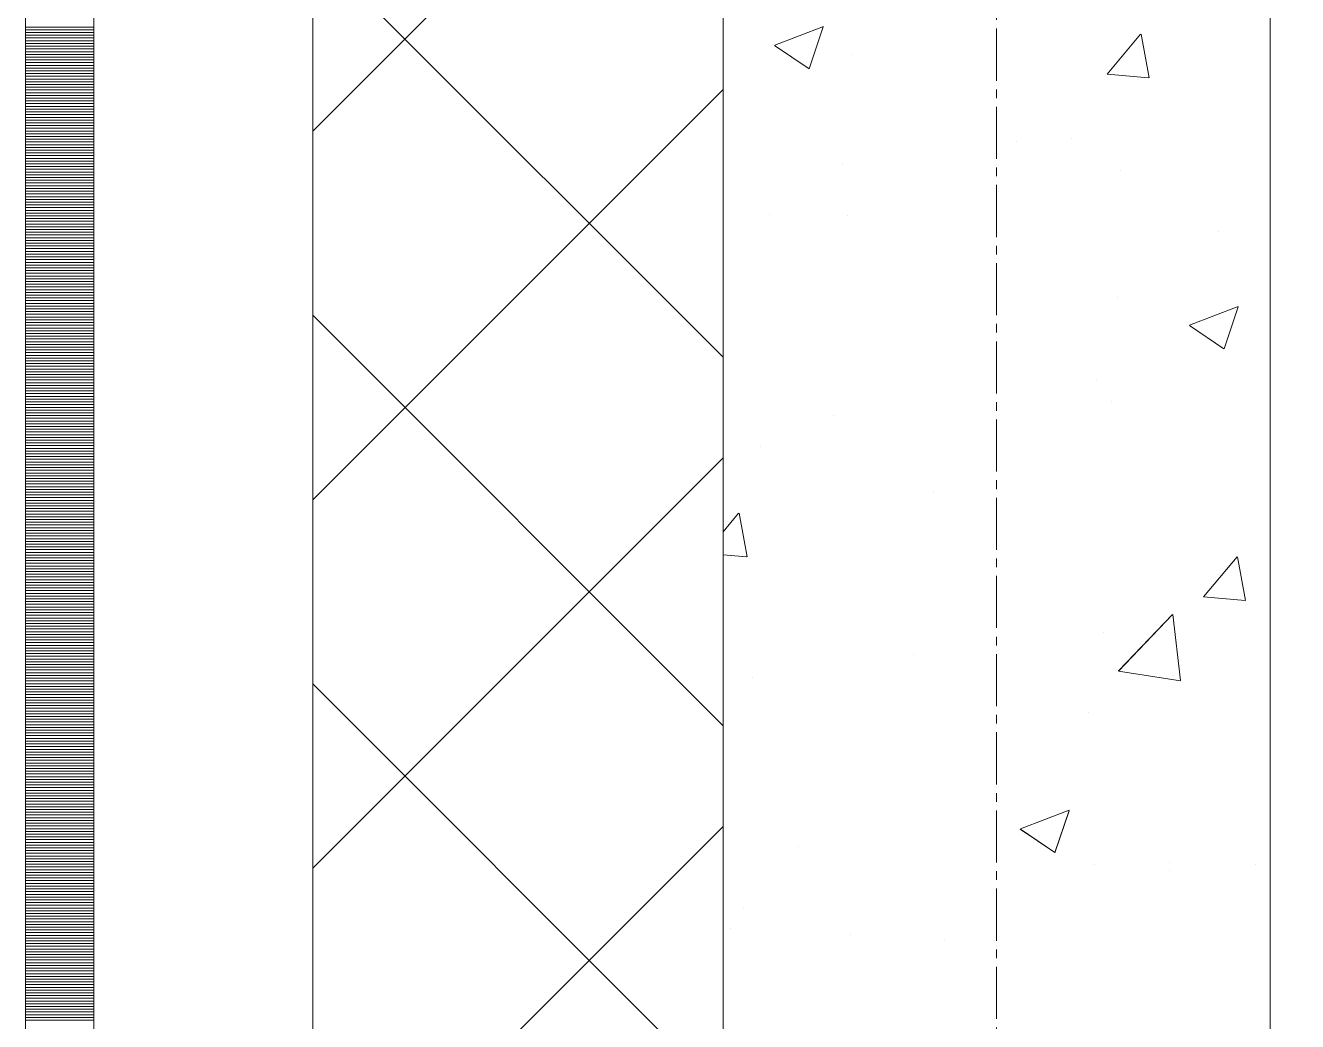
# Model space of a CAD drawing. Header units: millimetres. Extents: x 470010 to 1231400, y -134005 to 421770.
# Drawn here: x 672518.6 to 672983.6, y -52247 to -51882.9 of the extents above; entities that cross this region are included whole.
import ezdxf
from ezdxf.enums import TextEntityAlignment as Align

# ---------------------------------------------------------------- set-up
doc = ezdxf.new("R2010")
doc.units = ezdxf.units.MM
doc.linetypes.add('CENTER2', pattern=[28.575, 19.05, -3.175, 3.175, -3.175])
doc.linetypes.add('DASHED', pattern=[19.05, 12.7, -6.35])
doc.layers.get('Defpoints').update_dxf_attribs({"color": 140})
doc.layers.add('АР_Делит', color=120, linetype='Continuous', lineweight=0, plot=False)
for name, color, linetype, lineweight in [('АР_Стены ПЕНОблок', 52, 'Continuous', 20), ('АР_Тонкая', 254, 'Continuous', 5), ('АР_Утеплитель', 31, 'Continuous', 0), ('АР_Штриховка', 8, 'Continuous', 0)]:
    doc.layers.add(name, color=color, linetype=linetype, lineweight=lineweight)
doc.layers.add('РД_Оси_100', color=7, linetype='Continuous', lineweight=0, true_color=0x525252)
doc.styles.add('style1', font='ARIALN.TTF')

# ---------------------------------------------------------------- blocks, each defined once
blk = doc.blocks.new('СОШ_2200_АР_ОСИ_М100_28.05.24')
at = {"layer": 'АР_Делит', "color": 251, "linetype": 'DASHED', "true_color": 0x636466}
blk.add_lwpolyline([(114955, 135155), (114955, -355), (93595.036, -355), (93595.036, 13855), (94145, 13855), (94145, 68320), (66055, 68320), (66055, 13857.73), (83455, 13857.73), (83455, -355), (45245, -355), (45245, 13145), (44695, 13145), (44695, 26755), (45245, 26755), (45245, 68320), (20455, 68320), (20455, 26755), (27955, 26755), (27955, 13145), (-355, 13145), (-355, 100855)], dxfattribs=at)
at = {"layer": 'РД_Оси_100', "color": 251, "linetype": 'CENTER2', "true_color": 0x636466}
blk.add_line((0, -6155), (0, 139938.679), dxfattribs=at)
blk = doc.blocks.new('A$C9108343f')
at = {"layer": 'АР_Стены ПЕНОблок', "color": 18, "linetype": 'Continuous', "lineweight": 20, "true_color": 0x000000}
for p, q in [((7054.96, 97555), (7054.96, 21355)), ((7254.96, 21355), (7254.96, 97555))]:
    blk.add_line(p, q, dxfattribs=at)
at = {"layer": 'АР_Тонкая', "color": 18, "linetype": 'Continuous', "lineweight": 5, "true_color": 0x000000}
for p, q in [((6799.96, 97555), (6799.96, 21355)), ((6824.96, 97555), (6824.96, 21355)), ((6824.96, 21355), (6824.96, 97555)), ((6904.96, 21355), (6904.96, 97555))]:
    blk.add_line(p, q, dxfattribs=at)
at = {"layer": 'АР_Утеплитель', "color": 18, "linetype": 'Continuous', "lineweight": 0, "true_color": 0x000000}
for p, q in [((6904.96, 97555), (6904.96, 21355)), ((7054.96, 21355), (7054.96, 97555))]:
    blk.add_line(p, q, dxfattribs=at)
at = {"layer": 'АР_Штриховка', "color": 18, "linetype": 'Continuous', "lineweight": 0, "true_color": 0x000000}
for p, q in [((6904.96, 48444.67), (7054.96, 48594.67)), ((7054.96, 48362.1), (6904.96, 48512.1)), ((6799.96, 48482.75), (6824.96, 48482.75)), ((6799.96, 48481.75), (6824.96, 48481.75)), ((6799.96, 48480.75), (6824.96, 48480.75)), ((7073.87, 48476.1), (7091.66, 48482.93)), ((7086.46, 48467.44), (7091.61, 48482.79)), ((6799.96, 48479.75), (6824.96, 48479.75)), ((6799.96, 48478.75), (6824.96, 48478.75)), ((6799.96, 48477.75), (6824.96, 48477.75)), ((6799.96, 48476.75), (6824.96, 48476.75)), ((7195.35, 48465.55), (7207.59, 48480.14)), ((7210.72, 48464.25), (7207.78, 48480.17)), ((6799.96, 48475.75), (6824.96, 48475.75)), ((6799.96, 48474.75), (6824.96, 48474.75)), ((6799.96, 48473.75), (6824.96, 48473.75)), ((6799.96, 48472.75), (6824.96, 48472.75)), ((6799.96, 48471.75), (6824.96, 48471.75)), ((7073.81, 48475.96), (7086.45, 48467.44)), ((7102.13, 48472.74), (7102.13, 48472.74)), ((6799.96, 48470.75), (6824.96, 48470.75)), ((6799.96, 48469.75), (6824.96, 48469.75)), ((6799.96, 48468.75), (6824.96, 48468.75)), ((6799.96, 48467.75), (6824.96, 48467.75)), ((6799.96, 48466.75), (6824.96, 48466.75)), ((6799.96, 48465.75), (6824.96, 48465.75)), ((6799.96, 48464.75), (6824.96, 48464.75)), ((6799.96, 48463.75), (6824.96, 48463.75)), ((6799.96, 48462.75), (6824.96, 48462.75)), ((7195.35, 48465.54), (7210.53, 48464.21)), ((6799.96, 48461.75), (6824.96, 48461.75)), ((6799.96, 48460.75), (6824.96, 48460.75)), ((6799.96, 48459.75), (6824.96, 48459.75)), ((6799.96, 48458.75), (6824.96, 48458.75)), ((6799.96, 48457.75), (6824.96, 48457.75)), ((6904.96, 48309.96), (7054.96, 48459.96)), ((6799.96, 48456.75), (6824.96, 48456.75)), ((6799.96, 48455.75), (6824.96, 48455.75)), ((6799.96, 48454.75), (6824.96, 48454.75)), ((6799.96, 48453.75), (6824.96, 48453.75)), ((6799.96, 48452.75), (6824.96, 48452.75)), ((6799.96, 48451.75), (6824.96, 48451.75)), ((6799.96, 48450.75), (6824.96, 48450.75)), ((6799.96, 48449.75), (6824.96, 48449.75)), ((6799.96, 48448.75), (6824.96, 48448.75)), ((6799.96, 48447.75), (6824.96, 48447.75)), ((6799.96, 48446.75), (6824.96, 48446.75)), ((6799.96, 48445.75), (6824.96, 48445.75)), ((6799.96, 48444.75), (6824.96, 48444.75)), ((6799.96, 48443.75), (6824.96, 48443.75)), ((6799.96, 48442.75), (6824.96, 48442.75)), ((6799.96, 48441.75), (6824.96, 48441.75)), ((6799.96, 48440.75), (6824.96, 48440.75)), ((6799.96, 48439.75), (6824.96, 48439.75)), ((7162.09, 48441.05), (7162.09, 48441.05)), ((7182.49, 48442.19), (7182.49, 48442.19)), ((6799.96, 48438.75), (6824.96, 48438.75)), ((6799.96, 48437.75), (6824.96, 48437.75)), ((6799.96, 48436.75), (6824.96, 48436.75)), ((6799.96, 48435.75), (6824.96, 48435.75)), ((6799.96, 48434.75), (6824.96, 48434.75)), ((6799.96, 48433.75), (6824.96, 48433.75)), ((6799.96, 48432.75), (6824.96, 48432.75)), ((6799.96, 48431.75), (6824.96, 48431.75)), ((6799.96, 48430.75), (6824.96, 48430.75)), ((6799.96, 48429.75), (6824.96, 48429.75)), ((7098.5, 48432.68), (7098.5, 48432.68)), ((7200.18, 48430.44), (7200.18, 48430.44)), ((6799.96, 48428.75), (6824.96, 48428.75)), ((6799.96, 48427.75), (6824.96, 48427.75)), ((6799.96, 48426.75), (6824.96, 48426.75)), ((6799.96, 48425.75), (6824.96, 48425.75)), ((6799.96, 48424.75), (6824.96, 48424.75)), ((6799.96, 48423.75), (6824.96, 48423.75)), ((6799.96, 48422.75), (6824.96, 48422.75)), ((6799.96, 48421.75), (6824.96, 48421.75)), ((6799.96, 48420.75), (6824.96, 48420.75)), ((6799.96, 48419.75), (6824.96, 48419.75)), ((6799.96, 48418.75), (6824.96, 48418.75)), ((6799.96, 48417.75), (6824.96, 48417.75)), ((6799.96, 48416.75), (6824.96, 48416.75)), ((6799.96, 48415.75), (6824.96, 48415.75)), ((6799.96, 48414.75), (6824.96, 48414.75)), ((6799.96, 48413.75), (6824.96, 48413.75)), ((6799.96, 48412.75), (6824.96, 48412.75)), ((6799.96, 48411.75), (6824.96, 48411.75)), ((7071.88, 48414.17), (7071.88, 48414.17)), ((7100.45, 48413.8), (7100.45, 48413.8)), ((6799.96, 48410.75), (6824.96, 48410.75)), ((6799.96, 48409.75), (6824.96, 48409.75)), ((6799.96, 48408.75), (6824.96, 48408.75)), ((6799.96, 48407.75), (6824.96, 48407.75)), ((6799.96, 48406.75), (6824.96, 48406.75)), ((7236.04, 48408.07), (7236.04, 48408.07)), ((6799.96, 48405.75), (6824.96, 48405.75)), ((6799.96, 48404.75), (6824.96, 48404.75)), ((6799.96, 48403.75), (6824.96, 48403.75)), ((6799.96, 48402.75), (6824.96, 48402.75)), ((6799.96, 48401.75), (6824.96, 48401.75)), ((6799.96, 48400.75), (6824.96, 48400.75)), ((6799.96, 48399.75), (6824.96, 48399.75)), ((6799.96, 48398.75), (6824.96, 48398.75)), ((6799.96, 48397.75), (6824.96, 48397.75)), ((6799.96, 48396.75), (6824.96, 48396.75)), ((6799.96, 48395.75), (6824.96, 48395.75)), ((6799.96, 48394.75), (6824.96, 48394.75)), ((6799.96, 48393.75), (6824.96, 48393.75)), ((6799.96, 48392.75), (6824.96, 48392.75)), ((6799.96, 48391.75), (6824.96, 48391.75)), ((6799.96, 48390.75), (6824.96, 48390.75)), ((6799.96, 48389.75), (6824.96, 48389.75)), ((6799.96, 48388.75), (6824.96, 48388.75)), ((6799.96, 48387.75), (6824.96, 48387.75)), ((6799.96, 48386.75), (6824.96, 48386.75)), ((6799.96, 48385.75), (6824.96, 48385.75)), ((6799.96, 48384.75), (6824.96, 48384.75)), ((6799.96, 48383.75), (6824.96, 48383.75)), ((7199.14, 48383.85), (7199.14, 48383.85)), ((6799.96, 48382.75), (6824.96, 48382.75)), ((6799.96, 48381.75), (6824.96, 48381.75)), ((6799.96, 48380.75), (6824.96, 48380.75)), ((6799.96, 48379.75), (6824.96, 48379.75)), ((6799.96, 48378.75), (6824.96, 48378.75)), ((7225.49, 48373.83), (7243.27, 48380.66)), ((7238.07, 48365.17), (7243.22, 48380.52)), ((6799.96, 48377.75), (6824.96, 48377.75)), ((6799.96, 48376.75), (6824.96, 48376.75)), ((6799.96, 48375.75), (6824.96, 48375.75)), ((6799.96, 48374.75), (6824.96, 48374.75)), ((6799.96, 48373.75), (6824.96, 48373.75)), ((7054.96, 48227.39), (6904.96, 48377.39)), ((6799.96, 48372.75), (6824.96, 48372.75)), ((6799.96, 48371.75), (6824.96, 48371.75)), ((6799.96, 48370.75), (6824.96, 48370.75)), ((6799.96, 48369.75), (6824.96, 48369.75)), ((7225.43, 48373.7), (7238.06, 48365.18)), ((6799.96, 48368.75), (6824.96, 48368.75)), ((6799.96, 48367.75), (6824.96, 48367.75)), ((6799.96, 48366.75), (6824.96, 48366.75)), ((6799.96, 48365.75), (6824.96, 48365.75)), ((6799.96, 48364.75), (6824.96, 48364.75)), ((6799.96, 48363.75), (6824.96, 48363.75)), ((6799.96, 48362.75), (6824.96, 48362.75)), ((6799.96, 48361.75), (6824.96, 48361.75)), ((6799.96, 48360.75), (6824.96, 48360.75)), ((6799.96, 48359.75), (6824.96, 48359.75)), ((6799.96, 48358.75), (6824.96, 48358.75)), ((6799.96, 48357.75), (6824.96, 48357.75)), ((6799.96, 48356.75), (6824.96, 48356.75)), ((6799.96, 48355.75), (6824.96, 48355.75)), ((6799.96, 48354.75), (6824.96, 48354.75)), ((6799.96, 48353.75), (6824.96, 48353.75)), ((6799.96, 48352.75), (6824.96, 48352.75)), ((6799.96, 48351.75), (6824.96, 48351.75)), ((6799.96, 48350.75), (6824.96, 48350.75)), ((7191.47, 48353.53), (7191.47, 48353.53)), ((6799.96, 48349.75), (6824.96, 48349.75)), ((6799.96, 48348.75), (6824.96, 48348.75)), ((6799.96, 48347.75), (6824.96, 48347.75)), ((6799.96, 48346.75), (6824.96, 48346.75)), ((7197.09, 48345.88), (7197.09, 48345.88)), ((6799.96, 48345.75), (6824.96, 48345.75)), ((6799.96, 48344.75), (6824.96, 48344.75)), ((6799.96, 48343.75), (6824.96, 48343.75)), ((6799.96, 48342.75), (6824.96, 48342.75)), ((6799.96, 48341.75), (6824.96, 48341.75)), ((6799.96, 48340.75), (6824.96, 48340.75)), ((6799.96, 48339.75), (6824.96, 48339.75)), ((6799.96, 48338.75), (6824.96, 48338.75)), ((6799.96, 48337.75), (6824.96, 48337.75)), ((6799.96, 48336.75), (6824.96, 48336.75)), ((7095.27, 48340.87), (7095.27, 48340.87)), ((6799.96, 48335.75), (6824.96, 48335.75)), ((6799.96, 48334.75), (6824.96, 48334.75)), ((6799.96, 48333.75), (6824.96, 48333.75)), ((6799.96, 48332.75), (6824.96, 48332.75)), ((6799.96, 48331.75), (6824.96, 48331.75)), ((6799.96, 48330.75), (6824.96, 48330.75)), ((6799.96, 48329.75), (6824.96, 48329.75)), ((6799.96, 48328.75), (6824.96, 48328.75)), ((6799.96, 48327.75), (6824.96, 48327.75)), ((7068.79, 48329.62), (7068.79, 48329.62)), ((6799.96, 48326.75), (6824.96, 48326.75)), ((6799.96, 48325.75), (6824.96, 48325.75)), ((6799.96, 48324.75), (6824.96, 48324.75)), ((6799.96, 48323.75), (6824.96, 48323.75)), ((6799.96, 48322.75), (6824.96, 48322.75)), ((6904.96, 48175.26), (7054.96, 48325.26)), ((6799.96, 48321.75), (6824.96, 48321.75)), ((6799.96, 48320.75), (6824.96, 48320.75)), ((6799.96, 48319.75), (6824.96, 48319.75)), ((6799.96, 48318.75), (6824.96, 48318.75)), ((6799.96, 48317.75), (6824.96, 48317.75)), ((6799.96, 48316.75), (6824.96, 48316.75)), ((6799.96, 48315.75), (6824.96, 48315.75)), ((6799.96, 48314.75), (6824.96, 48314.75)), ((6799.96, 48313.75), (6824.96, 48313.75)), ((6799.96, 48312.75), (6824.96, 48312.75)), ((6799.96, 48311.75), (6824.96, 48311.75)), ((6799.96, 48310.75), (6824.96, 48310.75)), ((6799.96, 48309.75), (6824.96, 48309.75)), ((6799.96, 48308.75), (6824.96, 48308.75)), ((7131.95, 48313.08), (7131.95, 48313.08)), ((6799.96, 48307.75), (6824.96, 48307.75)), ((6799.96, 48306.75), (6824.96, 48306.75)), ((6799.96, 48305.75), (6824.96, 48305.75)), ((6799.96, 48304.75), (6824.96, 48304.75)), ((7054.96, 48298.24), (7060.65, 48305.02)), ((7063.78, 48289.13), (7060.84, 48305.05)), ((6799.96, 48303.75), (6824.96, 48303.75)), ((6799.96, 48302.75), (6824.96, 48302.75)), ((6799.96, 48301.75), (6824.96, 48301.75)), ((6799.96, 48300.75), (6824.96, 48300.75)), ((6799.96, 48299.75), (6824.96, 48299.75)), ((6799.96, 48298.75), (6824.96, 48298.75)), ((6799.96, 48297.75), (6824.96, 48297.75)), ((6799.96, 48296.75), (6824.96, 48296.75)), ((6799.96, 48295.75), (6824.96, 48295.75)), ((6799.96, 48294.75), (6824.96, 48294.75)), ((6799.96, 48293.75), (6824.96, 48293.75)), ((6799.96, 48292.75), (6824.96, 48292.75)), ((6799.96, 48291.75), (6824.96, 48291.75)), ((6799.96, 48290.75), (6824.96, 48290.75)), ((6799.96, 48289.75), (6824.96, 48289.75)), ((6799.96, 48288.75), (6824.96, 48288.75)), ((6799.96, 48287.75), (6824.96, 48287.75)), ((6799.96, 48286.75), (6824.96, 48286.75)), ((6799.96, 48285.75), (6824.96, 48285.75)), ((7054.96, 48289.85), (7063.59, 48289.1)), ((7230.59, 48274.49), (7242.83, 48289.08)), ((7245.96, 48273.19), (7243.02, 48289.11)), ((6799.96, 48284.75), (6824.96, 48284.75)), ((6799.96, 48283.75), (6824.96, 48283.75)), ((6799.96, 48282.75), (6824.96, 48282.75)), ((6799.96, 48281.75), (6824.96, 48281.75)), ((6799.96, 48280.75), (6824.96, 48280.75)), ((6799.96, 48279.75), (6824.96, 48279.75)), ((6799.96, 48278.75), (6824.96, 48278.75)), ((6799.96, 48277.75), (6824.96, 48277.75)), ((6799.96, 48276.75), (6824.96, 48276.75)), ((6799.96, 48275.75), (6824.96, 48275.75)), ((6799.96, 48274.75), (6824.96, 48274.75)), ((6799.96, 48273.75), (6824.96, 48273.75)), ((6799.96, 48272.75), (6824.96, 48272.75)), ((6799.96, 48271.75), (6824.96, 48271.75)), ((7230.59, 48274.49), (7245.77, 48273.16)), ((6799.96, 48270.75), (6824.96, 48270.75)), ((6799.96, 48269.75), (6824.96, 48269.75)), ((6799.96, 48268.75), (6824.96, 48268.75)), ((6799.96, 48267.75), (6824.96, 48267.75)), ((7199.49, 48247.38), (7219.27, 48268)), ((7222.13, 48243.89), (7219.33, 48268.01)), ((6799.96, 48266.75), (6824.96, 48266.75)), ((6799.96, 48265.75), (6824.96, 48265.75)), ((6799.96, 48264.75), (6824.96, 48264.75)), ((6799.96, 48263.75), (6824.96, 48263.75)), ((6799.96, 48262.75), (6824.96, 48262.75)), ((6799.96, 48261.75), (6824.96, 48261.75)), ((6799.96, 48260.75), (6824.96, 48260.75)), ((6799.96, 48259.75), (6824.96, 48259.75)), ((6799.96, 48258.75), (6824.96, 48258.75)), ((6799.96, 48257.75), (6824.96, 48257.75)), ((7194, 48261.33), (7194, 48261.33)), ((6799.96, 48256.75), (6824.96, 48256.75)), ((6799.96, 48255.75), (6824.96, 48255.75)), ((6799.96, 48254.75), (6824.96, 48254.75)), ((6799.96, 48253.75), (6824.96, 48253.75)), ((7124.65, 48253.35), (7124.65, 48253.35)), ((6799.96, 48252.75), (6824.96, 48252.75)), ((6799.96, 48251.75), (6824.96, 48251.75)), ((6799.96, 48250.75), (6824.96, 48250.75)), ((6799.96, 48249.75), (6824.96, 48249.75)), ((6799.96, 48248.75), (6824.96, 48248.75)), ((6799.96, 48247.75), (6824.96, 48247.75)), ((6799.96, 48246.75), (6824.96, 48246.75)), ((6799.96, 48245.75), (6824.96, 48245.75)), ((6799.96, 48244.75), (6824.96, 48244.75)), ((6799.96, 48243.75), (6824.96, 48243.75)), ((7065.7, 48245.06), (7065.7, 48245.06)), ((7199.53, 48247.3), (7222.12, 48243.79)), ((6799.96, 48242.75), (6824.96, 48242.75)), ((6799.96, 48241.75), (6824.96, 48241.75)), ((6799.96, 48240.75), (6824.96, 48240.75)), ((6799.96, 48239.75), (6824.96, 48239.75)), ((7054.96, 48092.69), (6904.96, 48242.69)), ((6799.96, 48238.75), (6824.96, 48238.75)), ((6799.96, 48237.75), (6824.96, 48237.75)), ((6799.96, 48236.75), (6824.96, 48236.75)), ((6799.96, 48235.75), (6824.96, 48235.75)), ((6799.96, 48234.75), (6824.96, 48234.75)), ((6799.96, 48233.75), (6824.96, 48233.75)), ((6799.96, 48232.75), (6824.96, 48232.75)), ((6799.96, 48231.75), (6824.96, 48231.75)), ((6799.96, 48230.75), (6824.96, 48230.75)), ((6799.96, 48229.75), (6824.96, 48229.75)), ((7188.65, 48232.3), (7188.65, 48232.3)), ((6799.96, 48228.75), (6824.96, 48228.75)), ((6799.96, 48227.75), (6824.96, 48227.75)), ((6799.96, 48226.75), (6824.96, 48226.75)), ((6799.96, 48225.75), (6824.96, 48225.75)), ((6799.96, 48224.75), (6824.96, 48224.75)), ((6799.96, 48223.75), (6824.96, 48223.75)), ((6799.96, 48222.75), (6824.96, 48222.75)), ((6799.96, 48221.75), (6824.96, 48221.75)), ((6799.96, 48220.75), (6824.96, 48220.75)), ((6799.96, 48219.75), (6824.96, 48219.75)), ((6799.96, 48218.75), (6824.96, 48218.75)), ((6799.96, 48217.75), (6824.96, 48217.75)), ((6799.96, 48216.75), (6824.96, 48216.75)), ((6799.96, 48215.75), (6824.96, 48215.75)), ((6799.96, 48214.75), (6824.96, 48214.75)), ((6799.96, 48213.75), (6824.96, 48213.75)), ((6799.96, 48212.75), (6824.96, 48212.75)), ((6799.96, 48211.75), (6824.96, 48211.75)), ((6799.96, 48210.75), (6824.96, 48210.75)), ((6799.96, 48209.75), (6824.96, 48209.75)), ((6799.96, 48208.75), (6824.96, 48208.75)), ((6799.96, 48207.75), (6824.96, 48207.75)), ((6799.96, 48206.75), (6824.96, 48206.75)), ((6799.96, 48205.75), (6824.96, 48205.75)), ((6799.96, 48204.75), (6824.96, 48204.75)), ((6799.96, 48203.75), (6824.96, 48203.75)), ((6799.96, 48202.75), (6824.96, 48202.75)), ((6799.96, 48201.75), (6824.96, 48201.75)), ((6799.96, 48200.75), (6824.96, 48200.75)), ((6799.96, 48199.75), (6824.96, 48199.75)), ((6799.96, 48198.75), (6824.96, 48198.75)), ((6799.96, 48197.75), (6824.96, 48197.75)), ((6799.96, 48196.75), (6824.96, 48196.75)), ((6799.96, 48195.75), (6824.96, 48195.75)), ((6799.96, 48194.75), (6824.96, 48194.75)), ((6799.96, 48193.75), (6824.96, 48193.75)), ((6799.96, 48192.75), (6824.96, 48192.75)), ((7163.69, 48189.65), (7181.47, 48196.47)), ((7176.27, 48180.98), (7181.42, 48196.33)), ((6799.96, 48191.75), (6824.96, 48191.75)), ((6799.96, 48190.75), (6824.96, 48190.75)), ((6799.96, 48189.75), (6824.96, 48189.75)), ((6799.96, 48188.75), (6824.96, 48188.75)), ((6799.96, 48187.75), (6824.96, 48187.75)), ((6904.96, 48040.55), (7054.96, 48190.55)), ((7163.62, 48189.51), (7176.26, 48180.99)), ((6799.96, 48186.75), (6824.96, 48186.75)), ((6799.96, 48185.75), (6824.96, 48185.75)), ((6799.96, 48184.75), (6824.96, 48184.75)), ((6799.96, 48183.75), (6824.96, 48183.75)), ((7082.49, 48183.29), (7082.49, 48183.29)), ((6799.96, 48182.75), (6824.96, 48182.75)), ((6799.96, 48181.75), (6824.96, 48181.75)), ((6799.96, 48180.75), (6824.96, 48180.75)), ((6799.96, 48179.75), (6824.96, 48179.75)), ((6799.96, 48178.75), (6824.96, 48178.75)), ((6799.96, 48177.75), (6824.96, 48177.75)), ((6799.96, 48176.75), (6824.96, 48176.75)), ((6799.96, 48175.75), (6824.96, 48175.75)), ((6799.96, 48174.75), (6824.96, 48174.75)), ((7190.91, 48176.77), (7190.91, 48176.77)), ((7218.08, 48177.56), (7218.08, 48177.56)), ((7218.24, 48174.29), (7218.24, 48174.29)), ((7249.51, 48176.53), (7249.51, 48176.53)), ((6799.96, 48173.75), (6824.96, 48173.75)), ((6799.96, 48172.75), (6824.96, 48172.75)), ((6799.96, 48171.75), (6824.96, 48171.75)), ((6799.96, 48170.75), (6824.96, 48170.75)), ((6799.96, 48169.75), (6824.96, 48169.75)), ((6799.96, 48168.75), (6824.96, 48168.75)), ((6799.96, 48167.75), (6824.96, 48167.75)), ((6799.96, 48166.75), (6824.96, 48166.75)), ((6799.96, 48165.75), (6824.96, 48165.75)), ((6799.96, 48164.75), (6824.96, 48164.75)), ((6799.96, 48163.75), (6824.96, 48163.75)), ((6799.96, 48162.75), (6824.96, 48162.75)), ((6799.96, 48161.75), (6824.96, 48161.75)), ((6799.96, 48160.75), (6824.96, 48160.75)), ((7062.61, 48160.51), (7062.61, 48160.51)), ((6799.96, 48159.75), (6824.96, 48159.75)), ((6799.96, 48158.75), (6824.96, 48158.75)), ((6799.96, 48157.75), (6824.96, 48157.75)), ((6799.96, 48156.75), (6824.96, 48156.75)), ((6799.96, 48155.75), (6824.96, 48155.75)), ((6799.96, 48154.75), (6824.96, 48154.75)), ((6799.96, 48153.75), (6824.96, 48153.75)), ((6799.96, 48152.75), (6824.96, 48152.75)), ((6799.96, 48151.75), (6824.96, 48151.75)), ((6799.96, 48150.75), (6824.96, 48150.75)), ((7057.83, 48153.17), (7057.83, 48153.17)), ((7101.38, 48151.11), (7101.38, 48151.11)), ((6799.96, 48149.75), (6824.96, 48149.75)), ((6799.96, 48148.75), (6824.96, 48148.75)), ((6799.96, 48147.75), (6824.96, 48147.75)), ((6799.96, 48146.75), (6824.96, 48146.75)), ((7136.05, 48149.17), (7136.05, 48149.17)), ((6799.96, 48145.75), (6824.96, 48145.75)), ((6799.96, 48144.75), (6824.96, 48144.75)), ((6799.96, 48143.75), (6824.96, 48143.75)), ((6799.96, 48142.75), (6824.96, 48142.75)), ((6799.96, 48141.75), (6824.96, 48141.75)), ((6799.96, 48140.75), (6824.96, 48140.75)), ((6799.96, 48139.75), (6824.96, 48139.75)), ((6799.96, 48138.75), (6824.96, 48138.75)), ((6799.96, 48137.75), (6824.96, 48137.75)), ((6799.96, 48136.75), (6824.96, 48136.75)), ((6799.96, 48135.75), (6824.96, 48135.75)), ((6799.96, 48134.75), (6824.96, 48134.75)), ((6799.96, 48133.75), (6824.96, 48133.75)), ((6799.96, 48132.75), (6824.96, 48132.75)), ((6799.96, 48131.75), (6824.96, 48131.75)), ((6799.96, 48130.75), (6824.96, 48130.75)), ((6799.96, 48129.75), (6824.96, 48129.75)), ((6799.96, 48128.75), (6824.96, 48128.75)), ((6799.96, 48127.75), (6824.96, 48127.75)), ((6799.96, 48126.75), (6824.96, 48126.75)), ((6799.96, 48125.75), (6824.96, 48125.75)), ((6799.96, 48124.75), (6824.96, 48124.75)), ((6799.96, 48123.75), (6824.96, 48123.75)), ((6799.96, 48122.75), (6824.96, 48122.75)), ((6799.96, 48121.75), (6824.96, 48121.75)), ((6799.96, 48120.75), (6824.96, 48120.75)), ((6799.96, 48119.75), (6824.96, 48119.75))]:
    blk.add_line(p, q, dxfattribs=at)
at = {"layer": 'РД_Оси_100'}
blk.add_blockref('СОШ_2200_АР_ОСИ_М100_28.05.24', (7154.96, 6755), dxfattribs=at)
at = {"layer": 'Defpoints', "color": 18, "true_color": 0x000000, "style": 'style1'}
for p in [(143949.34, 316089.12), (143974.98, 281639.5), (143890.4, 273244.71), (143839.99, 264276.81), (143967.75, 254892.38), (12251.96, 104178.14), (12382.58, 96023.14)]:
    blk.add_attdef('АР-ПОМЕЩЕНИЕ:НАИМЕНОВАНИЕ', text='', height=100, dxfattribs=at).set_placement(p, align=Align.MIDDLE)
at = {"layer": 'Defpoints', "color": 18, "true_color": 0x000000, "style": 'style1', "flags": 8}
for p in [(143951.3, 279099.09), (143848.34, 269251.11), (143875.33, 260094.25), (144049.74, 250824.7), (163419.28, 238153.36), (155897.46, 237965.97), (183037.2, 237965.97), (143342.94, 237876.19)]:
    blk.add_attdef('АР-ПОМЕЩЕНИЕ:НАИМЕНОВАНИЕ', text='', height=100, dxfattribs=at).set_placement(p, align=Align.MIDDLE)

msp = doc.modelspace()

# ---------------------------------------------------------------- linework, layer by layer
at = {"layer": 'АР_Стены ПЕНОблок', "color": 18, "linetype": 'Continuous', "lineweight": 20, "true_color": 0x000000}
for p, q in [((672773.57, -2811.242), (672773.57, -79011.242)), ((672973.57, -79011.242), (672973.57, -2811.242))]:
    msp.add_line(p, q, dxfattribs=at)
at = {"layer": 'АР_Тонкая', "color": 18, "linetype": 'Continuous', "lineweight": 5, "true_color": 0x000000}
for p, q in [((672518.57, -2811.242), (672518.57, -79011.242)), ((672543.57, -2811.242), (672543.57, -79011.242)), ((672543.57, -79011.242), (672543.57, -2811.242)), ((672623.57, -79011.242), (672623.57, -2811.242))]:
    msp.add_line(p, q, dxfattribs=at)
at = {"layer": 'АР_Утеплитель', "color": 18, "linetype": 'Continuous', "lineweight": 0, "true_color": 0x000000}
for p, q in [((672623.57, -2811.242), (672623.57, -79011.242)), ((672773.57, -79011.242), (672773.57, -2811.242))]:
    msp.add_line(p, q, dxfattribs=at)
at = {"layer": 'АР_Штриховка', "color": 18, "linetype": 'Continuous', "lineweight": 0, "true_color": 0x000000}
for p, q in [((672623.57, -51921.577), (672773.57, -51771.577)), ((672773.57, -52004.144), (672623.57, -51854.144)), ((672518.57, -51883.492), (672543.57, -51883.492)), ((672792.486, -51890.143), (672810.271, -51883.316)), ((672805.071, -51898.805), (672810.221, -51883.456)), ((672518.57, -51884.492), (672543.57, -51884.492)), ((672518.57, -51885.492), (672543.57, -51885.492)), ((672518.57, -51886.492), (672543.57, -51886.492)), ((672518.57, -51887.492), (672543.57, -51887.492)), ((672518.57, -51888.492), (672543.57, -51888.492)), ((672913.958, -51900.695), (672926.203, -51886.102)), ((672929.33, -51901.993), (672926.393, -51886.071)), ((672518.57, -51889.492), (672543.57, -51889.492)), ((672518.57, -51890.492), (672543.57, -51890.492)), ((672518.57, -51891.492), (672543.57, -51891.492)), ((672518.57, -51892.492), (672543.57, -51892.492)), ((672518.57, -51893.492), (672543.57, -51893.492)), ((672792.424, -51890.279), (672805.059, -51898.801)), ((672518.57, -51894.492), (672543.57, -51894.492)), ((672518.57, -51895.492), (672543.57, -51895.492)), ((672518.57, -51896.492), (672543.57, -51896.492)), ((672518.57, -51897.492), (672543.57, -51897.492)), ((672518.57, -51898.492), (672543.57, -51898.492)), ((672518.57, -51899.492), (672543.57, -51899.492)), ((672518.57, -51900.492), (672543.57, -51900.492)), ((672518.57, -51901.492), (672543.57, -51901.492)), ((672518.57, -51902.492), (672543.57, -51902.492)), ((672913.958, -51900.699), (672929.14, -51902.028)), ((672518.57, -51903.492), (672543.57, -51903.492)), ((672518.57, -51904.492), (672543.57, -51904.492)), ((672518.57, -51905.492), (672543.57, -51905.492)), ((672518.57, -51906.492), (672543.57, -51906.492)), ((672518.57, -51907.492), (672543.57, -51907.492)), ((672623.57, -52056.281), (672773.57, -51906.281)), ((672518.57, -51908.492), (672543.57, -51908.492)), ((672518.57, -51909.492), (672543.57, -51909.492)), ((672518.57, -51910.492), (672543.57, -51910.492)), ((672518.57, -51911.492), (672543.57, -51911.492)), ((672518.57, -51912.492), (672543.57, -51912.492)), ((672518.57, -51913.492), (672543.57, -51913.492)), ((672518.57, -51914.492), (672543.57, -51914.492)), ((672518.57, -51915.492), (672543.57, -51915.492)), ((672518.57, -51916.492), (672543.57, -51916.492)), ((672518.57, -51917.492), (672543.57, -51917.492)), ((672518.57, -51918.492), (672543.57, -51918.492)), ((672518.57, -51919.492), (672543.57, -51919.492)), ((672518.57, -51920.492), (672543.57, -51920.492)), ((672518.57, -51921.492), (672543.57, -51921.492)), ((672518.57, -51922.492), (672543.57, -51922.492)), ((672518.57, -51923.492), (672543.57, -51923.492)), ((672518.57, -51924.492), (672543.57, -51924.492)), ((672518.57, -51925.492), (672543.57, -51925.492)), ((672518.57, -51926.492), (672543.57, -51926.492)), ((672518.57, -51927.492), (672543.57, -51927.492)), ((672518.57, -51928.492), (672543.57, -51928.492)), ((672518.57, -51929.492), (672543.57, -51929.492)), ((672518.57, -51930.492), (672543.57, -51930.492)), ((672518.57, -51931.492), (672543.57, -51931.492)), ((672518.57, -51932.492), (672543.57, -51932.492)), ((672518.57, -51933.492), (672543.57, -51933.492)), ((672518.57, -51934.492), (672543.57, -51934.492)), ((672518.57, -51935.492), (672543.57, -51935.492)), ((672518.57, -51936.492), (672543.57, -51936.492)), ((672518.57, -51937.492), (672543.57, -51937.492)), ((672518.57, -51938.492), (672543.57, -51938.492)), ((672518.57, -51939.492), (672543.57, -51939.492)), ((672518.57, -51940.492), (672543.57, -51940.492)), ((672518.57, -51941.492), (672543.57, -51941.492)), ((672518.57, -51942.492), (672543.57, -51942.492)), ((672518.57, -51943.492), (672543.57, -51943.492)), ((672518.57, -51944.492), (672543.57, -51944.492)), ((672518.57, -51945.492), (672543.57, -51945.492)), ((672518.57, -51946.492), (672543.57, -51946.492)), ((672518.57, -51947.492), (672543.57, -51947.492)), ((672518.57, -51948.492), (672543.57, -51948.492)), ((672518.57, -51949.492), (672543.57, -51949.492)), ((672518.57, -51950.492), (672543.57, -51950.492)), ((672518.57, -51951.492), (672543.57, -51951.492)), ((672518.57, -51952.492), (672543.57, -51952.492)), ((672518.57, -51953.492), (672543.57, -51953.492)), ((672518.57, -51954.492), (672543.57, -51954.492)), ((672518.57, -51955.492), (672543.57, -51955.492)), ((672518.57, -51956.492), (672543.57, -51956.492)), ((672518.57, -51957.492), (672543.57, -51957.492)), ((672518.57, -51958.492), (672543.57, -51958.492)), ((672518.57, -51959.492), (672543.57, -51959.492)), ((672518.57, -51960.492), (672543.57, -51960.492)), ((672518.57, -51961.492), (672543.57, -51961.492)), ((672518.57, -51962.492), (672543.57, -51962.492)), ((672518.57, -51963.492), (672543.57, -51963.492)), ((672518.57, -51964.492), (672543.57, -51964.492)), ((672518.57, -51965.492), (672543.57, -51965.492)), ((672518.57, -51966.492), (672543.57, -51966.492)), ((672518.57, -51967.492), (672543.57, -51967.492)), ((672518.57, -51968.492), (672543.57, -51968.492)), ((672518.57, -51969.492), (672543.57, -51969.492)), ((672518.57, -51970.492), (672543.57, -51970.492)), ((672518.57, -51971.492), (672543.57, -51971.492)), ((672518.57, -51972.492), (672543.57, -51972.492)), ((672518.57, -51973.492), (672543.57, -51973.492)), ((672518.57, -51974.492), (672543.57, -51974.492)), ((672518.57, -51975.492), (672543.57, -51975.492)), ((672518.57, -51976.492), (672543.57, -51976.492)), ((672518.57, -51977.492), (672543.57, -51977.492)), ((672518.57, -51978.492), (672543.57, -51978.492)), ((672518.57, -51979.492), (672543.57, -51979.492)), ((672518.57, -51980.492), (672543.57, -51980.492)), ((672518.57, -51981.492), (672543.57, -51981.492)), ((672518.57, -51982.492), (672543.57, -51982.492)), ((672518.57, -51983.492), (672543.57, -51983.492)), ((672518.57, -51984.492), (672543.57, -51984.492)), ((672518.57, -51985.492), (672543.57, -51985.492)), ((672518.57, -51986.492), (672543.57, -51986.492)), ((672944.1, -51992.408), (672961.885, -51985.581)), ((672956.685, -52001.07), (672961.836, -51985.721)), ((672518.57, -51987.492), (672543.57, -51987.492)), ((672518.57, -51988.492), (672543.57, -51988.492)), ((672518.57, -51989.492), (672543.57, -51989.492)), ((672518.57, -51990.492), (672543.57, -51990.492)), ((672773.57, -52138.848), (672623.57, -51988.848)), ((672518.57, -51991.492), (672543.57, -51991.492)), ((672518.57, -51992.492), (672543.57, -51992.492)), ((672518.57, -51993.492), (672543.57, -51993.492)), ((672518.57, -51994.492), (672543.57, -51994.492)), ((672518.57, -51995.492), (672543.57, -51995.492)), ((672944.039, -51992.544), (672956.673, -52001.066)), ((672518.57, -51996.492), (672543.57, -51996.492)), ((672518.57, -51997.492), (672543.57, -51997.492)), ((672518.57, -51998.492), (672543.57, -51998.492)), ((672518.57, -51999.492), (672543.57, -51999.492)), ((672518.57, -52000.492), (672543.57, -52000.492)), ((672518.57, -52001.492), (672543.57, -52001.492)), ((672518.57, -52002.492), (672543.57, -52002.492)), ((672518.57, -52003.492), (672543.57, -52003.492)), ((672518.57, -52004.492), (672543.57, -52004.492)), ((672518.57, -52005.492), (672543.57, -52005.492)), ((672518.57, -52006.492), (672543.57, -52006.492)), ((672518.57, -52007.492), (672543.57, -52007.492)), ((672518.57, -52008.492), (672543.57, -52008.492)), ((672518.57, -52009.492), (672543.57, -52009.492)), ((672518.57, -52010.492), (672543.57, -52010.492)), ((672518.57, -52011.492), (672543.57, -52011.492)), ((672518.57, -52012.492), (672543.57, -52012.492)), ((672518.57, -52013.492), (672543.57, -52013.492)), ((672518.57, -52014.492), (672543.57, -52014.492)), ((672518.57, -52015.492), (672543.57, -52015.492)), ((672518.57, -52016.492), (672543.57, -52016.492)), ((672518.57, -52017.492), (672543.57, -52017.492)), ((672518.57, -52018.492), (672543.57, -52018.492)), ((672518.57, -52019.492), (672543.57, -52019.492)), ((672518.57, -52020.492), (672543.57, -52020.492)), ((672518.57, -52021.492), (672543.57, -52021.492)), ((672518.57, -52022.492), (672543.57, -52022.492)), ((672518.57, -52023.492), (672543.57, -52023.492)), ((672518.57, -52024.492), (672543.57, -52024.492)), ((672518.57, -52025.492), (672543.57, -52025.492)), ((672518.57, -52026.492), (672543.57, -52026.492)), ((672518.57, -52027.492), (672543.57, -52027.492)), ((672518.57, -52028.492), (672543.57, -52028.492)), ((672518.57, -52029.492), (672543.57, -52029.492)), ((672518.57, -52030.492), (672543.57, -52030.492)), ((672518.57, -52031.492), (672543.57, -52031.492)), ((672518.57, -52032.492), (672543.57, -52032.492)), ((672518.57, -52033.492), (672543.57, -52033.492)), ((672518.57, -52034.492), (672543.57, -52034.492)), ((672518.57, -52035.492), (672543.57, -52035.492)), ((672518.57, -52036.492), (672543.57, -52036.492)), ((672518.57, -52037.492), (672543.57, -52037.492)), ((672518.57, -52038.492), (672543.57, -52038.492)), ((672518.57, -52039.492), (672543.57, -52039.492)), ((672518.57, -52040.492), (672543.57, -52040.492)), ((672518.57, -52041.492), (672543.57, -52041.492)), ((672518.57, -52042.492), (672543.57, -52042.492)), ((672623.57, -52190.985), (672773.57, -52040.985)), ((672518.57, -52043.492), (672543.57, -52043.492)), ((672518.57, -52044.492), (672543.57, -52044.492)), ((672518.57, -52045.492), (672543.57, -52045.492)), ((672518.57, -52046.492), (672543.57, -52046.492)), ((672518.57, -52047.492), (672543.57, -52047.492)), ((672518.57, -52048.492), (672543.57, -52048.492)), ((672518.57, -52049.492), (672543.57, -52049.492)), ((672518.57, -52050.492), (672543.57, -52050.492)), ((672518.57, -52051.492), (672543.57, -52051.492)), ((672518.57, -52052.492), (672543.57, -52052.492)), ((672518.57, -52053.492), (672543.57, -52053.492)), ((672518.57, -52054.492), (672543.57, -52054.492)), ((672518.57, -52055.492), (672543.57, -52055.492)), ((672518.57, -52056.492), (672543.57, -52056.492)), ((672518.57, -52057.492), (672543.57, -52057.492)), ((672518.57, -52058.492), (672543.57, -52058.492)), ((672518.57, -52059.492), (672543.57, -52059.492)), ((672518.57, -52060.492), (672543.57, -52060.492)), ((672518.57, -52061.492), (672543.57, -52061.492)), ((672518.57, -52062.492), (672543.57, -52062.492)), ((672518.57, -52063.492), (672543.57, -52063.492)), ((672518.57, -52064.492), (672543.57, -52064.492)), ((672518.57, -52065.492), (672543.57, -52065.492)), ((672773.57, -52068.003), (672779.262, -52061.22)), ((672782.389, -52077.11), (672779.452, -52061.189)), ((672518.57, -52066.492), (672543.57, -52066.492)), ((672518.57, -52067.492), (672543.57, -52067.492)), ((672518.57, -52068.492), (672543.57, -52068.492)), ((672518.57, -52069.492), (672543.57, -52069.492)), ((672518.57, -52070.492), (672543.57, -52070.492)), ((672518.57, -52071.492), (672543.57, -52071.492)), ((672518.57, -52072.492), (672543.57, -52072.492)), ((672518.57, -52073.492), (672543.57, -52073.492)), ((672518.57, -52074.492), (672543.57, -52074.492)), ((672518.57, -52075.492), (672543.57, -52075.492)), ((672518.57, -52076.492), (672543.57, -52076.492)), ((672518.57, -52077.492), (672543.57, -52077.492)), ((672518.57, -52078.492), (672543.57, -52078.492)), ((672518.57, -52079.492), (672543.57, -52079.492)), ((672773.57, -52076.391), (672782.198, -52077.145)), ((672949.201, -52091.752), (672961.446, -52077.159)), ((672964.573, -52093.05), (672961.636, -52077.128)), ((672518.57, -52080.492), (672543.57, -52080.492)), ((672518.57, -52081.492), (672543.57, -52081.492)), ((672518.57, -52082.492), (672543.57, -52082.492)), ((672518.57, -52083.492), (672543.57, -52083.492)), ((672518.57, -52084.492), (672543.57, -52084.492)), ((672518.57, -52085.492), (672543.57, -52085.492)), ((672518.57, -52086.492), (672543.57, -52086.492)), ((672518.57, -52087.492), (672543.57, -52087.492)), ((672518.57, -52088.492), (672543.57, -52088.492)), ((672518.57, -52089.492), (672543.57, -52089.492)), ((672518.57, -52090.492), (672543.57, -52090.492)), ((672518.57, -52091.492), (672543.57, -52091.492)), ((672518.57, -52092.492), (672543.57, -52092.492)), ((672518.57, -52093.492), (672543.57, -52093.492)), ((672949.201, -52091.756), (672964.383, -52093.085)), ((672518.57, -52094.492), (672543.57, -52094.492)), ((672518.57, -52095.492), (672543.57, -52095.492)), ((672518.57, -52096.492), (672543.57, -52096.492)), ((672518.57, -52097.492), (672543.57, -52097.492)), ((672918.098, -52118.858), (672937.882, -52098.239)), ((672940.744, -52122.355), (672937.937, -52098.233)), ((672518.57, -52098.492), (672543.57, -52098.492)), ((672518.57, -52099.492), (672543.57, -52099.492)), ((672518.57, -52100.492), (672543.57, -52100.492)), ((672518.57, -52101.492), (672543.57, -52101.492)), ((672518.57, -52102.492), (672543.57, -52102.492)), ((672518.57, -52103.492), (672543.57, -52103.492)), ((672518.57, -52104.492), (672543.57, -52104.492)), ((672518.57, -52105.492), (672543.57, -52105.492)), ((672518.57, -52106.492), (672543.57, -52106.492)), ((672518.57, -52107.492), (672543.57, -52107.492)), ((672518.57, -52108.492), (672543.57, -52108.492)), ((672518.57, -52109.492), (672543.57, -52109.492)), ((672518.57, -52110.492), (672543.57, -52110.492)), ((672518.57, -52111.492), (672543.57, -52111.492)), ((672518.57, -52112.492), (672543.57, -52112.492)), ((672518.57, -52113.492), (672543.57, -52113.492)), ((672518.57, -52114.492), (672543.57, -52114.492)), ((672518.57, -52115.492), (672543.57, -52115.492)), ((672518.57, -52116.492), (672543.57, -52116.492)), ((672518.57, -52117.492), (672543.57, -52117.492)), ((672518.57, -52118.492), (672543.57, -52118.492)), ((672518.57, -52119.492), (672543.57, -52119.492)), ((672518.57, -52120.492), (672543.57, -52120.492)), ((672518.57, -52121.492), (672543.57, -52121.492)), ((672918.139, -52118.945), (672940.729, -52122.449)), ((672518.57, -52122.492), (672543.57, -52122.492)), ((672518.57, -52123.492), (672543.57, -52123.492)), ((672518.57, -52124.492), (672543.57, -52124.492)), ((672518.57, -52125.492), (672543.57, -52125.492)), ((672773.57, -52273.552), (672623.57, -52123.552)), ((672518.57, -52126.492), (672543.57, -52126.492)), ((672518.57, -52127.492), (672543.57, -52127.492)), ((672518.57, -52128.492), (672543.57, -52128.492)), ((672518.57, -52129.492), (672543.57, -52129.492)), ((672518.57, -52130.492), (672543.57, -52130.492)), ((672518.57, -52131.492), (672543.57, -52131.492)), ((672518.57, -52132.492), (672543.57, -52132.492)), ((672518.57, -52133.492), (672543.57, -52133.492)), ((672518.57, -52134.492), (672543.57, -52134.492)), ((672518.57, -52135.492), (672543.57, -52135.492)), ((672518.57, -52136.492), (672543.57, -52136.492)), ((672518.57, -52137.492), (672543.57, -52137.492)), ((672518.57, -52138.492), (672543.57, -52138.492)), ((672518.57, -52139.492), (672543.57, -52139.492)), ((672518.57, -52140.492), (672543.57, -52140.492)), ((672518.57, -52141.492), (672543.57, -52141.492)), ((672518.57, -52142.492), (672543.57, -52142.492)), ((672518.57, -52143.492), (672543.57, -52143.492)), ((672518.57, -52144.492), (672543.57, -52144.492)), ((672518.57, -52145.492), (672543.57, -52145.492)), ((672518.57, -52146.492), (672543.57, -52146.492)), ((672518.57, -52147.492), (672543.57, -52147.492)), ((672518.57, -52148.492), (672543.57, -52148.492)), ((672518.57, -52149.492), (672543.57, -52149.492)), ((672518.57, -52150.492), (672543.57, -52150.492)), ((672518.57, -52151.492), (672543.57, -52151.492)), ((672518.57, -52152.492), (672543.57, -52152.492)), ((672518.57, -52153.492), (672543.57, -52153.492)), ((672518.57, -52154.492), (672543.57, -52154.492)), ((672518.57, -52155.492), (672543.57, -52155.492)), ((672518.57, -52156.492), (672543.57, -52156.492)), ((672518.57, -52157.492), (672543.57, -52157.492)), ((672518.57, -52158.492), (672543.57, -52158.492)), ((672518.57, -52159.492), (672543.57, -52159.492)), ((672518.57, -52160.492), (672543.57, -52160.492)), ((672518.57, -52161.492), (672543.57, -52161.492)), ((672518.57, -52162.492), (672543.57, -52162.492)), ((672518.57, -52163.492), (672543.57, -52163.492)), ((672518.57, -52164.492), (672543.57, -52164.492)), ((672518.57, -52165.492), (672543.57, -52165.492)), ((672518.57, -52166.492), (672543.57, -52166.492)), ((672518.57, -52167.492), (672543.57, -52167.492)), ((672518.57, -52168.492), (672543.57, -52168.492)), ((672518.57, -52169.492), (672543.57, -52169.492)), ((672518.57, -52170.492), (672543.57, -52170.492)), ((672518.57, -52171.492), (672543.57, -52171.492)), ((672518.57, -52172.492), (672543.57, -52172.492)), ((672882.298, -52176.596), (672900.083, -52169.769)), ((672894.883, -52185.258), (672900.034, -52169.909)), ((672518.57, -52173.492), (672543.57, -52173.492)), ((672518.57, -52174.492), (672543.57, -52174.492)), ((672518.57, -52175.492), (672543.57, -52175.492)), ((672518.57, -52176.492), (672543.57, -52176.492)), ((672623.57, -52325.689), (672773.57, -52175.689)), ((672882.237, -52176.732), (672894.871, -52185.254)), ((672518.57, -52177.492), (672543.57, -52177.492)), ((672518.57, -52178.492), (672543.57, -52178.492)), ((672518.57, -52179.492), (672543.57, -52179.492)), ((672518.57, -52180.492), (672543.57, -52180.492)), ((672518.57, -52181.492), (672543.57, -52181.492)), ((672518.57, -52182.492), (672543.57, -52182.492)), ((672518.57, -52183.492), (672543.57, -52183.492)), ((672518.57, -52184.492), (672543.57, -52184.492)), ((672518.57, -52185.492), (672543.57, -52185.492)), ((672518.57, -52186.492), (672543.57, -52186.492)), ((672518.57, -52187.492), (672543.57, -52187.492)), ((672518.57, -52188.492), (672543.57, -52188.492)), ((672518.57, -52189.492), (672543.57, -52189.492)), ((672518.57, -52190.492), (672543.57, -52190.492)), ((672518.57, -52191.492), (672543.57, -52191.492)), ((672518.57, -52192.492), (672543.57, -52192.492)), ((672518.57, -52193.492), (672543.57, -52193.492)), ((672518.57, -52194.492), (672543.57, -52194.492)), ((672518.57, -52195.492), (672543.57, -52195.492)), ((672518.57, -52196.492), (672543.57, -52196.492)), ((672518.57, -52197.492), (672543.57, -52197.492)), ((672518.57, -52198.492), (672543.57, -52198.492)), ((672518.57, -52199.492), (672543.57, -52199.492)), ((672518.57, -52200.492), (672543.57, -52200.492)), ((672518.57, -52201.492), (672543.57, -52201.492)), ((672518.57, -52202.492), (672543.57, -52202.492)), ((672518.57, -52203.492), (672543.57, -52203.492)), ((672518.57, -52204.492), (672543.57, -52204.492)), ((672518.57, -52205.492), (672543.57, -52205.492)), ((672518.57, -52206.492), (672543.57, -52206.492)), ((672518.57, -52207.492), (672543.57, -52207.492)), ((672518.57, -52208.492), (672543.57, -52208.492)), ((672518.57, -52209.492), (672543.57, -52209.492)), ((672518.57, -52210.492), (672543.57, -52210.492)), ((672518.57, -52211.492), (672543.57, -52211.492)), ((672518.57, -52212.492), (672543.57, -52212.492)), ((672518.57, -52213.492), (672543.57, -52213.492)), ((672518.57, -52214.492), (672543.57, -52214.492)), ((672518.57, -52215.492), (672543.57, -52215.492)), ((672518.57, -52216.492), (672543.57, -52216.492)), ((672518.57, -52217.492), (672543.57, -52217.492)), ((672518.57, -52218.492), (672543.57, -52218.492)), ((672518.57, -52219.492), (672543.57, -52219.492)), ((672518.57, -52220.492), (672543.57, -52220.492)), ((672518.57, -52221.492), (672543.57, -52221.492)), ((672518.57, -52222.492), (672543.57, -52222.492)), ((672518.57, -52223.492), (672543.57, -52223.492)), ((672518.57, -52224.492), (672543.57, -52224.492)), ((672518.57, -52225.492), (672543.57, -52225.492)), ((672518.57, -52226.492), (672543.57, -52226.492)), ((672518.57, -52227.492), (672543.57, -52227.492)), ((672518.57, -52228.492), (672543.57, -52228.492)), ((672518.57, -52229.492), (672543.57, -52229.492)), ((672518.57, -52230.492), (672543.57, -52230.492)), ((672518.57, -52231.492), (672543.57, -52231.492)), ((672518.57, -52232.492), (672543.57, -52232.492)), ((672518.57, -52233.492), (672543.57, -52233.492)), ((672518.57, -52234.492), (672543.57, -52234.492)), ((672518.57, -52235.492), (672543.57, -52235.492)), ((672518.57, -52236.492), (672543.57, -52236.492)), ((672518.57, -52237.492), (672543.57, -52237.492)), ((672518.57, -52238.492), (672543.57, -52238.492)), ((672518.57, -52239.492), (672543.57, -52239.492)), ((672518.57, -52240.492), (672543.57, -52240.492)), ((672518.57, -52241.492), (672543.57, -52241.492)), ((672518.57, -52242.492), (672543.57, -52242.492)), ((672518.57, -52243.492), (672543.57, -52243.492)), ((672518.57, -52244.492), (672543.57, -52244.492)), ((672518.57, -52245.492), (672543.57, -52245.492)), ((672518.57, -52246.492), (672543.57, -52246.492))]:
    msp.add_line(p, q, dxfattribs=at)

# ---------------------------------------------------------------- block references
msp.add_blockref('A$C9108343f', (665718.612, -100366.242))
at = {"layer": 'РД_Оси_100'}
msp.add_blockref('СОШ_2200_АР_ОСИ_М100_28.05.24', (672873.57, -93611.242), dxfattribs=at)

doc.saveas('drawing.dxf')
